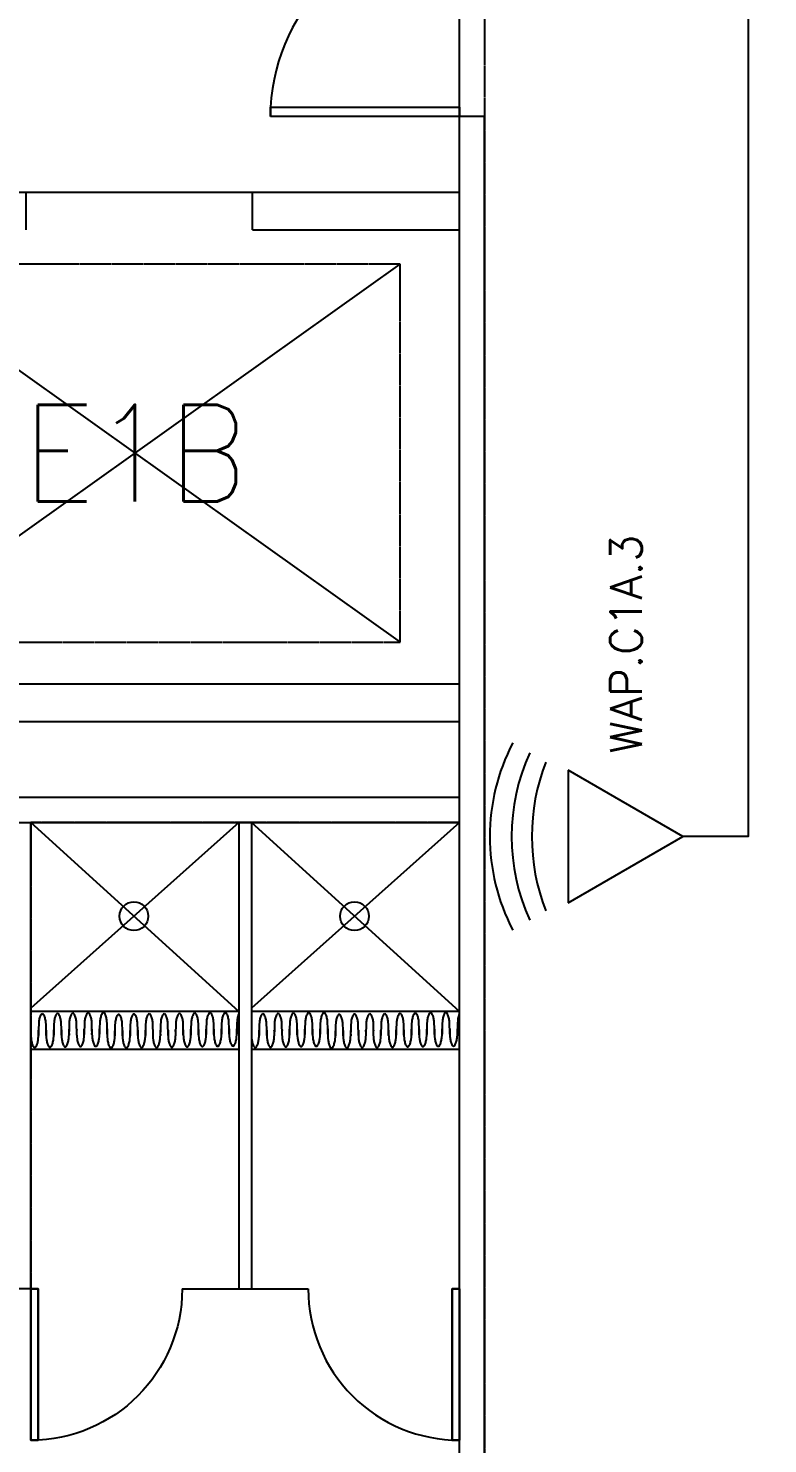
# Model space of a CAD drawing. Header units: inches. Extents: x -460 to 10305, y -938 to 5356.
# Drawn here: x 395.9 to 513.2, y 2478.6 to 2703.1 of the extents above; entities that cross this region are included whole.
import ezdxf
from ezdxf.enums import TextEntityAlignment as Align

# ---------------------------------------------------------------- set-up
doc = ezdxf.new("R2010")
doc.units = ezdxf.units.IN
doc.header["$MEASUREMENT"] = 0
doc.set_wipeout_variables(frame=1)
doc.linetypes.add('01-0263-01-DWG-BFP-ARCH$0$763', pattern=[5.0001, 5, -0.0001])
for name, color, linetype in [('01-0263-01-DWG-BFP-ARCH$0$SP-AREA', 250, '01-0263-01-DWG-BFP-ARCH$0$763'), ('01-0263-01-DWG-BFP-ARCH$0$SP-DOORS', 5, 'Continuous'), ('01-0263-01-DWG-BFP-ARCH$0$SP-ELEVATOR', 112, 'Continuous'), ('01-0263-01-DWG-BFP-ARCH$0$SP-FIXT', 35, 'Continuous'), ('01-0263-01-DWG-BFP-ARCH$0$SP-PART', 190, 'Continuous'), ('01-0263-01-DWG-BFP-ARCH$0$SP-RMNO', 7, 'Continuous'), ('01-0263-01-DWG-BFP-ARCH$0$SP-ROOM', 7, 'Continuous'), ('01-0263-01-DWG-BFP-ARCH$0$SP-WALL', 7, 'Continuous'), ('T-Comm-E-Wireless', 1, 'Continuous'), ('T-Comm-Path', 40, 'Continuous')]:
    doc.layers.add(name, color=color, linetype=linetype)
doc.layers.get('01-0263-01-DWG-BFP-ARCH$0$SP-ROOM').off()
doc.styles.add('01-0263-01-DWG-BFP-ARCH$0$ROMANS', font='ROMANS.shx', dxfattribs={"width": 0.9})
doc.styles.add('3-32', font='SIMPLEX.shx', dxfattribs={"height": 9})

# ---------------------------------------------------------------- blocks, each defined once
blk = doc.blocks.new('01-0263-01-DWG-BFP-ARCH$0$DOR00')
at = {"color": 0}
for p, q in [((0, 1), (0, 0)), ((1, 0), (1, 1))]:
    blk.add_line(p, q, dxfattribs=at)
blk = doc.blocks.new('01-0263-01-DWG-BFP-ARCH$0$DOR01')
at = {"color": 0}
for p, q in [((1, 1), (0, 1)), ((0, 1), (0, 0)), ((1, 0), (1, 1)), ((0, 0), (1, 0))]:
    blk.add_line(p, q, dxfattribs=at)
blk = doc.blocks.new('01-0263-01-DWG-BFP-ARCH$0$FMGRM1')
at = {"style": '01-0263-01-DWG-BFP-ARCH$0$ROMANS', "width": 0.9}
for tag, p in [('RMAREA', (0, -0.2836)), ('DATA1', (0, -0.443)), ('DATA2', (0, -0.6024)), ('DATA3', (0, -0.7618)), ('DATA4', (0, -0.9213)), ('DATA5', (0, -1.0807))]:
    blk.add_attdef(tag, text='', height=0.1172, dxfattribs=at).set_placement(p, align=Align.CENTER)
at = {"linetype": 'Continuous'}
blk.add_wipeout([(-0.375, -0.125), (0.375, -0.125), (0.375, 0.125), (-0.375, 0.125)], dxfattribs=at)
at = {"layer": '01-0263-01-DWG-BFP-ARCH$0$SP-RMNO', "style": '01-0263-01-DWG-BFP-ARCH$0$ROMANS', "width": 0.9}
blk.add_attdef('RMNUMB', text='', height=0.16, dxfattribs=at).set_placement((0, 0), align=Align.MIDDLE)
blk = doc.blocks.new('01-0263-01-DWG-BFP-ARCH$0$AE141')
for p, q in [((0.5, 0), (0.4514, 0)), ((0.4514, 0), (0.4514, -1)), ((0.5, -1), (0.4514, -1))]:
    blk.add_line(p, q)
blk.add_arc((0.5, 0), 1, 180, 270)
at = {"linetype": 'Continuous'}
for points in [[(0.4514, 0), (0.4514, -1), (0.4514, -1, 1), (0.4514, 0, 1)], [(0.5, 0, 1), (0.5, -1, 1), (0.4514, -1, 1), (0.4514, 0, 1)], [(0.5, 0), (0.5, 0, 1), (0.4514, 0, 1), (0.4514, 0)], [(0.5, 0), (0.5, -1), (0.4514, -0.9988), (0.4514, 0)], [(0.5, 0), (0.5, -1), (0.5, -1, 1), (0.5, 0, 1)], [(0.5, -1), (0.5, -1, 1), (0.4514, -1, 1), (0.4514, -0.9988)]]:
    blk.add_3dface(points, dxfattribs=at)
blk = doc.blocks.new('01-0263-01-DWG-BFP-ARCH', base_point=(1295.16, 1353.43))
at = {"layer": '01-0263-01-DWG-BFP-ARCH$0$SP-AREA'}
for points in [[(1527.16, 2407.43), (1479.16, 2407.43), (1479.16, 1533.43), (1811.16, 1533.43), (1811.16, 2461.43), (1479.16, 2461.43), (1479.16, 2407.43), (1527.16, 2407.43), (1763.16, 2407.43), (1763.16, 1587.43), (1527.16, 1587.43), (1527.16, 2407.43)], [(1665.57, 2070.03), (1665.57, 2010.02), (1749.77, 2010.02), (1749.77, 2070.03)]]:
    blk.add_lwpolyline(points, close=True, dxfattribs=at)
at = {"layer": '01-0263-01-DWG-BFP-ARCH$0$SP-AREA', "linetype": 'Continuous'}
blk.add_lwpolyline([(1531.16, 2081.43), (1759.16, 2081.43), (1759.16, 2307.43), (1531.16, 2307.43)], close=True, dxfattribs=at)
at = {"layer": '01-0263-01-DWG-BFP-ARCH$0$SP-AREA'}
blk.add_lwpolyline([(1759.16, 1858.93), (1759.16, 1981.43), (1691.16, 1981.43), (1691.16, 1907.43), (1685.16, 1907.43), (1685.16, 1911.43), (1687.16, 1911.43), (1687.16, 1981.43), (1600.16, 1981.43), (1600.16, 1932.77), (1580.16, 1903.19), (1580.16, 1888.85), (1576.16, 1888.85), (1576.16, 1904.85), (1596.16, 1934.43), (1596.16, 1981.43), (1531.16, 1981.43), (1531.16, 1865.43)], dxfattribs=at)
at = {"layer": '01-0263-01-DWG-BFP-ARCH$0$SP-DOORS'}
blk.add_lwpolyline([(1759.16, 2123.43, 0.414214), (1729.16, 2093.43, 0.414214)], format="xyb", dxfattribs=at)
at = {"layer": '01-0263-01-DWG-BFP-ARCH$0$SP-ELEVATOR'}
for p, q in [((1665.57, 2070.03), (1749.77, 2010.02)), ((1665.57, 2010.02), (1749.77, 2070.03))]:
    blk.add_line(p, q, dxfattribs=at)
at = {"layer": '01-0263-01-DWG-BFP-ARCH$0$SP-FIXT'}
for p, q in [((1724.16, 1981.43), (1691.16, 1951.96)), ((1724.16, 1951.43), (1691.16, 1981.43)), ((1759.16, 1951.43), (1726.16, 1981.43)), ((1759.16, 1981.43), (1726.16, 1951.96))]:
    blk.add_line(p, q, dxfattribs=at)
for centre in [(1707.51, 1966.56), (1742.51, 1966.56)]:
    blk.add_circle(centre, 2.28, dxfattribs=at)
at = {"layer": '01-0263-01-DWG-BFP-ARCH$0$SP-PART'}
for p, q in [((1724.16, 1951.43), (1691.16, 1951.43)), ((1759.16, 1951.43), (1726.16, 1951.43)), ((1724.16, 1945.43), (1691.16, 1945.43)), ((1759.16, 1945.43), (1726.16, 1945.43))]:
    blk.add_line(p, q, dxfattribs=at)
for points in [[(1692.98, 1951.07, 0.247833), (1692.8, 1950.97, 0.081037), (1692.54, 1950.44, 0.039769), (1692.42, 1949.8, 0.013847), (1692.37, 1947.92, 0.009217), (1692.37, 1947.64, 0.039769)], [(1693.58, 1947.66, 0.008534), (1693.59, 1947.92, 0.013847), (1693.54, 1949.8, 0.039769), (1693.41, 1950.44, 0.081037), (1693.16, 1950.97, 0.247833), (1692.98, 1951.07, 0.247833)], [(1695.4, 1951.11, 0.247833), (1695.22, 1951.02, 0.081037), (1694.97, 1950.48, 0.039769), (1694.84, 1949.84, 0.013847), (1694.79, 1947.97, 0.009217), (1694.79, 1947.69, 0.039769)], [(1696.01, 1947.71, 0.008534), (1696.01, 1947.97, 0.013847), (1695.96, 1949.84, 0.039769), (1695.83, 1950.48, 0.081037), (1695.58, 1951.02, 0.247833), (1695.4, 1951.11, 0.247833)], [(1697.82, 1951.17, 0.247833), (1697.64, 1951.07, 0.081037), (1697.39, 1950.54, 0.039769), (1697.26, 1949.9, 0.013847), (1697.21, 1948.02, 0.010512), (1697.22, 1947.7, 0.039769)], [(1698.43, 1947.76, 0.008534), (1698.43, 1948.02, 0.013847), (1698.38, 1949.9, 0.039769), (1698.25, 1950.54, 0.081037), (1698, 1951.07, 0.247833), (1697.82, 1951.17, 0.247833)], [(1700.25, 1951.21, 0.247833), (1700.07, 1951.11, 0.081037), (1699.81, 1950.58, 0.039769), (1699.69, 1949.94, 0.013847), (1699.64, 1948.07, 0.009217), (1699.64, 1947.78, 0.039769)], [(1700.85, 1947.81, 0.008534), (1700.86, 1948.07, 0.013847), (1700.81, 1949.94, 0.039769), (1700.68, 1950.58, 0.081037), (1700.43, 1951.11, 0.247833), (1700.25, 1951.21, 0.247833)], [(1703.28, 1948.69, 0.004146), (1703.27, 1948.13, 0.009217), (1703.28, 1947.85, 0.008534), (1703.28, 1948.11, 0.013847), (1703.23, 1949.98, 0.039769), (1703.1, 1950.62, 0.081037), (1702.85, 1951.16, 0.247833), (1702.67, 1951.25, 0.247833), (1702.49, 1951.16, 0.081037), (1702.24, 1950.62, 0.039769), (1702.11, 1949.98, 0.013847), (1702.06, 1948.11, 0.009217), (1702.06, 1947.83, 0.039769)], [(1705.09, 1950.98, 0.247833), (1704.91, 1950.88, 0.081037), (1704.66, 1950.35, 0.039769), (1704.53, 1949.71, 0.013847), (1704.48, 1947.84, 0.009217), (1704.49, 1947.56, 0.039769)], [(1705.7, 1947.58, 0.008534), (1705.7, 1947.84, 0.013847), (1705.65, 1949.71, 0.039769), (1705.52, 1950.35, 0.081037), (1705.27, 1950.88, 0.247833), (1705.09, 1950.98, 0.247833)], [(1707.51, 1951.02, 0.247833), (1707.33, 1950.93, 0.081037), (1707.08, 1950.39, 0.039769), (1706.96, 1949.75, 0.013847), (1706.9, 1947.88, 0.009217), (1706.91, 1947.6, 0.039769)], [(1708.12, 1947.62, 0.008534), (1708.13, 1947.88, 0.013847), (1708.07, 1949.75, 0.039769), (1707.95, 1950.39, 0.081037), (1707.7, 1950.93, 0.247833), (1707.51, 1951.02, 0.247833)], [(1709.94, 1951.07, 0.247833), (1709.76, 1950.97, 0.081037), (1709.51, 1950.44, 0.039769), (1709.38, 1949.8, 0.013847), (1709.33, 1947.92, 0.009217), (1709.33, 1947.64, 0.039769)], [(1710.55, 1947.66, 0.008534), (1710.55, 1947.92, 0.013847), (1710.5, 1949.8, 0.039769), (1710.37, 1950.44, 0.081037), (1710.12, 1950.97, 0.247833), (1709.94, 1951.07, 0.247833)], [(1712.32, 1951.07, 0.247833), (1712.13, 1950.97, 0.081037), (1711.88, 1950.44, 0.039769), (1711.76, 1949.8, 0.013847), (1711.7, 1947.92, 0.009217), (1711.71, 1947.64, 0.039769)], [(1712.92, 1947.66, 0.008534), (1712.93, 1947.92, 0.013847), (1712.87, 1949.8, 0.039769), (1712.75, 1950.44, 0.081037), (1712.5, 1950.97, 0.247833), (1712.32, 1951.07, 0.247833)], [(1714.74, 1951.11, 0.247833), (1714.56, 1951.02, 0.081037), (1714.31, 1950.48, 0.039769), (1714.18, 1949.84, 0.013847), (1714.13, 1947.97, 0.009217), (1714.13, 1947.69, 0.039769)], [(1715.35, 1947.71, 0.008534), (1715.35, 1947.97, 0.013847), (1715.3, 1949.84, 0.039769), (1715.17, 1950.48, 0.081037), (1714.92, 1951.02, 0.247833), (1714.74, 1951.11, 0.247833)], [(1717.16, 1951.17, 0.247833), (1716.98, 1951.07, 0.081037), (1716.73, 1950.54, 0.039769), (1716.6, 1949.9, 0.013847), (1716.55, 1948.02, 0.010512), (1716.56, 1947.7, 0.039769)], [(1717.77, 1947.76, 0.008534), (1717.77, 1948.02, 0.013847), (1717.72, 1949.9, 0.039769), (1717.59, 1950.54, 0.081037), (1717.34, 1951.07, 0.247833), (1717.16, 1951.17, 0.247833)], [(1719.59, 1951.21, 0.247833), (1719.4, 1951.11, 0.081037), (1719.15, 1950.58, 0.039769), (1719.03, 1949.94, 0.013847), (1718.97, 1948.07, 0.009217), (1718.98, 1947.78, 0.039769)], [(1720.19, 1947.81, 0.008534), (1720.2, 1948.07, 0.013847), (1720.14, 1949.94, 0.039769), (1720.02, 1950.58, 0.081037), (1719.77, 1951.11, 0.247833), (1719.59, 1951.21, 0.247833)], [(1722.62, 1948.69, 0.004146), (1722.61, 1948.13, 0.009217), (1722.62, 1947.85, 0.008534), (1722.62, 1948.11, 0.013847), (1722.57, 1949.98, 0.039769), (1722.44, 1950.62, 0.081037), (1722.19, 1951.16, 0.247833), (1722.01, 1951.25, 0.247833), (1721.83, 1951.16, 0.081037), (1721.58, 1950.62, 0.039769), (1721.45, 1949.98, 0.013847), (1721.4, 1948.11, 0.009217), (1721.4, 1947.83, 0.039769)], [(1724.16, 1951.02, 0.054965), (1724.01, 1950.65, 0.039769), (1723.88, 1950.01, 0.013847), (1723.83, 1948.13, 0.009217), (1723.83, 1947.85)], [(1727.98, 1951.07, 0.247833), (1727.8, 1950.97, 0.081037), (1727.54, 1950.44, 0.039769), (1727.42, 1949.8, 0.013847), (1727.37, 1947.92, 0.009217), (1727.37, 1947.64, 0.039769)], [(1728.58, 1947.66, 0.008534), (1728.59, 1947.92, 0.013847), (1728.54, 1949.8, 0.039769), (1728.41, 1950.44, 0.081037), (1728.16, 1950.97, 0.247833), (1727.98, 1951.07, 0.247833)], [(1730.4, 1951.11, 0.247833), (1730.22, 1951.02, 0.081037), (1729.97, 1950.48, 0.039769), (1729.84, 1949.84, 0.013847), (1729.79, 1947.97, 0.009217), (1729.79, 1947.69, 0.039769)], [(1731.01, 1947.71, 0.008534), (1731.01, 1947.97, 0.013847), (1730.96, 1949.84, 0.039769), (1730.83, 1950.48, 0.081037), (1730.58, 1951.02, 0.247833), (1730.4, 1951.11, 0.247833)], [(1732.82, 1951.17, 0.247833), (1732.64, 1951.07, 0.081037), (1732.39, 1950.54, 0.039769), (1732.26, 1949.9, 0.013847), (1732.21, 1948.02, 0.010512), (1732.22, 1947.7, 0.039769)], [(1733.43, 1947.76, 0.008534), (1733.43, 1948.02, 0.013847), (1733.38, 1949.9, 0.039769), (1733.25, 1950.54, 0.081037), (1733, 1951.07, 0.247833), (1732.82, 1951.17, 0.247833)], [(1735.25, 1951.21, 0.247833), (1735.07, 1951.11, 0.081037), (1734.81, 1950.58, 0.039769), (1734.69, 1949.94, 0.013847), (1734.64, 1948.07, 0.009217), (1734.64, 1947.78, 0.039769)], [(1735.85, 1947.81, 0.008534), (1735.86, 1948.07, 0.013847), (1735.81, 1949.94, 0.039769), (1735.68, 1950.58, 0.081037), (1735.43, 1951.11, 0.247833), (1735.25, 1951.21, 0.247833)], [(1738.28, 1948.69, 0.004146), (1738.27, 1948.13, 0.009217), (1738.28, 1947.85, 0.008534), (1738.28, 1948.11, 0.013847), (1738.23, 1949.98, 0.039769), (1738.1, 1950.62, 0.081037), (1737.85, 1951.16, 0.247833), (1737.67, 1951.25, 0.247833), (1737.49, 1951.16, 0.081037), (1737.24, 1950.62, 0.039769), (1737.11, 1949.98, 0.013847), (1737.06, 1948.11, 0.009217), (1737.06, 1947.83, 0.039769)], [(1740.09, 1950.98, 0.247833), (1739.91, 1950.88, 0.081037), (1739.66, 1950.35, 0.039769), (1739.53, 1949.71, 0.013847), (1739.48, 1947.84, 0.009217), (1739.49, 1947.56, 0.039769)], [(1740.7, 1947.58, 0.008534), (1740.7, 1947.84, 0.013847), (1740.65, 1949.71, 0.039769), (1740.52, 1950.35, 0.081037), (1740.27, 1950.88, 0.247833), (1740.09, 1950.98, 0.247833)], [(1742.51, 1951.02, 0.247833), (1742.33, 1950.93, 0.081037), (1742.08, 1950.39, 0.039769), (1741.96, 1949.75, 0.013847), (1741.9, 1947.88, 0.009217), (1741.91, 1947.6, 0.039769)], [(1743.12, 1947.62, 0.008534), (1743.13, 1947.88, 0.013847), (1743.07, 1949.75, 0.039769), (1742.95, 1950.39, 0.081037), (1742.7, 1950.93, 0.247833), (1742.51, 1951.02, 0.247833)], [(1744.94, 1951.07, 0.247833), (1744.76, 1950.97, 0.081037), (1744.51, 1950.44, 0.039769), (1744.38, 1949.8, 0.013847), (1744.33, 1947.92, 0.009217), (1744.33, 1947.64, 0.039769)], [(1745.55, 1947.66, 0.008534), (1745.55, 1947.92, 0.013847), (1745.5, 1949.8, 0.039769), (1745.37, 1950.44, 0.081037), (1745.12, 1950.97, 0.247833), (1744.94, 1951.07, 0.247833)], [(1747.32, 1951.07, 0.247833), (1747.13, 1950.97, 0.081037), (1746.88, 1950.44, 0.039769), (1746.76, 1949.8, 0.013847), (1746.7, 1947.92, 0.009217), (1746.71, 1947.64, 0.039769)], [(1747.92, 1947.66, 0.008534), (1747.93, 1947.92, 0.013847), (1747.87, 1949.8, 0.039769), (1747.75, 1950.44, 0.081037), (1747.5, 1950.97, 0.247833), (1747.32, 1951.07, 0.247833)], [(1749.74, 1951.11, 0.247833), (1749.56, 1951.02, 0.081037), (1749.31, 1950.48, 0.039769), (1749.18, 1949.84, 0.013847), (1749.13, 1947.97, 0.009217), (1749.13, 1947.69, 0.039769)], [(1750.35, 1947.71, 0.008534), (1750.35, 1947.97, 0.013847), (1750.3, 1949.84, 0.039769), (1750.17, 1950.48, 0.081037), (1749.92, 1951.02, 0.247833), (1749.74, 1951.11, 0.247833)], [(1752.16, 1951.17, 0.247833), (1751.98, 1951.07, 0.081037), (1751.73, 1950.54, 0.039769), (1751.6, 1949.9, 0.013847), (1751.55, 1948.02, 0.010512), (1751.56, 1947.7, 0.039769)], [(1752.77, 1947.76, 0.008534), (1752.77, 1948.02, 0.013847), (1752.72, 1949.9, 0.039769), (1752.59, 1950.54, 0.081037), (1752.34, 1951.07, 0.247833), (1752.16, 1951.17, 0.247833)], [(1754.59, 1951.21, 0.247833), (1754.4, 1951.11, 0.081037), (1754.15, 1950.58, 0.039769), (1754.03, 1949.94, 0.013847), (1753.97, 1948.07, 0.009217), (1753.98, 1947.78, 0.039769)], [(1755.19, 1947.81, 0.008534), (1755.2, 1948.07, 0.013847), (1755.14, 1949.94, 0.039769), (1755.02, 1950.58, 0.081037), (1754.77, 1951.11, 0.247833), (1754.59, 1951.21, 0.247833)], [(1757.62, 1948.69, 0.004146), (1757.61, 1948.13, 0.009217), (1757.62, 1947.85, 0.008534), (1757.62, 1948.11, 0.013847), (1757.57, 1949.98, 0.039769), (1757.44, 1950.62, 0.081037), (1757.19, 1951.16, 0.247833), (1757.01, 1951.25, 0.247833), (1756.83, 1951.16, 0.081037), (1756.58, 1950.62, 0.039769), (1756.45, 1949.98, 0.013847), (1756.4, 1948.11, 0.009217), (1756.4, 1947.83, 0.039769)], [(1759.16, 1951.02, 0.054965), (1759.01, 1950.65, 0.039769), (1758.88, 1950.01, 0.013847), (1758.83, 1948.13, 0.009217), (1758.83, 1947.85)], [(1691.16, 1948.46, 0.004146), (1691.15, 1947.9, 0.02916), (1691.21, 1947.02, 0.039769), (1691.33, 1946.38, 0.081037), (1691.58, 1945.84, 0.247833), (1691.76, 1945.74, 0.247833), (1691.94, 1945.84, 0.081037), (1692.2, 1946.38, 0.039769), (1692.32, 1947.02, 0.02916), (1692.37, 1947.9, 0.0043), (1692.37, 1948.49, 0.039769)], [(1691.16, 1947.62, 0.008534), (1691.16, 1947.88, 0.0043), (1691.16, 1948.46, 0.039769)], [(1693.58, 1948.51, 0.004146), (1693.58, 1947.95, 0.02916), (1693.63, 1947.06, 0.039769), (1693.76, 1946.42, 0.081037), (1694.01, 1945.88, 0.247833), (1694.19, 1945.79, 0.247833), (1694.37, 1945.88, 0.081037), (1694.62, 1946.42, 0.039769), (1694.75, 1947.06, 0.02916), (1694.8, 1947.95, 0.0043), (1694.79, 1948.53, 0.039769)], [(1696.01, 1948.55, 0.004146), (1696, 1947.99, 0.02916), (1696.05, 1947.1, 0.039769), (1696.18, 1946.46, 0.081037), (1696.43, 1945.92, 0.247833), (1696.61, 1945.83, 0.247833), (1696.79, 1945.92, 0.081037), (1697.04, 1946.46, 0.039769), (1697.17, 1947.1, 0.02916), (1697.22, 1947.99, 0.004854), (1697.22, 1948.64, 0.039769)], [(1698.43, 1948.61, 0.004146), (1698.42, 1948.05, 0.02916), (1698.48, 1947.16, 0.039769), (1698.6, 1946.52, 0.081037), (1698.85, 1945.98, 0.247833), (1699.03, 1945.89, 0.247833), (1699.21, 1945.98, 0.081037), (1699.47, 1946.52, 0.039769), (1699.59, 1947.16, 0.02916), (1699.64, 1948.05, 0.0043), (1699.64, 1948.63, 0.039769)], [(1700.85, 1948.65, 0.004146), (1700.85, 1948.09, 0.02916), (1700.9, 1947.2, 0.039769), (1701.03, 1946.56, 0.081037), (1701.28, 1946.02, 0.247833), (1701.46, 1945.93, 0.247833), (1701.64, 1946.02, 0.081037), (1701.89, 1946.56, 0.039769), (1702.02, 1947.2, 0.02916), (1702.07, 1948.09, 0.0043), (1702.06, 1948.67, 0.039769)], [(1703.27, 1948.38, 0.004146), (1703.27, 1947.82, 0.02916), (1703.32, 1946.93, 0.039769), (1703.45, 1946.29, 0.081037), (1703.7, 1945.75, 0.247833), (1703.88, 1945.66, 0.247833), (1704.06, 1945.75, 0.081037), (1704.31, 1946.29, 0.039769), (1704.44, 1946.93, 0.02916), (1704.49, 1947.82, 0.0043), (1704.48, 1948.4, 0.039769)], [(1705.7, 1948.42, 0.004146), (1705.69, 1947.86, 0.02916), (1705.74, 1946.97, 0.039769), (1705.87, 1946.33, 0.081037), (1706.12, 1945.79, 0.247833), (1706.3, 1945.7, 0.247833), (1706.48, 1945.79, 0.081037), (1706.73, 1946.33, 0.039769), (1706.86, 1946.97, 0.02916), (1706.91, 1947.86, 0.0043), (1706.91, 1948.44, 0.039769)], [(1708.12, 1948.46, 0.004146), (1708.12, 1947.9, 0.02916), (1708.17, 1947.02, 0.039769), (1708.29, 1946.38, 0.081037), (1708.55, 1945.84, 0.247833), (1708.73, 1945.74, 0.247833), (1708.91, 1945.84, 0.081037), (1709.16, 1946.38, 0.039769), (1709.29, 1947.02, 0.02916), (1709.34, 1947.9, 0.0043), (1709.33, 1948.49, 0.039769)], [(1710.5, 1948.46, 0.004146), (1710.49, 1947.9, 0.02916), (1710.54, 1947.02, 0.039769), (1710.67, 1946.38, 0.081037), (1710.92, 1945.84, 0.247833), (1711.1, 1945.74, 0.247833), (1711.28, 1945.84, 0.081037), (1711.54, 1946.38, 0.039769), (1711.66, 1947.02, 0.02916), (1711.71, 1947.9, 0.0043), (1711.71, 1948.49, 0.039769)], [(1712.92, 1948.51, 0.004146), (1712.92, 1947.95, 0.02916), (1712.97, 1947.06, 0.039769), (1713.1, 1946.42, 0.081037), (1713.35, 1945.88, 0.247833), (1713.53, 1945.79, 0.247833), (1713.71, 1945.88, 0.081037), (1713.96, 1946.42, 0.039769), (1714.09, 1947.06, 0.02916), (1714.14, 1947.95, 0.0043), (1714.13, 1948.53, 0.039769)], [(1715.35, 1948.55, 0.004146), (1715.34, 1947.99, 0.02916), (1715.39, 1947.1, 0.039769), (1715.52, 1946.46, 0.081037), (1715.77, 1945.92, 0.247833), (1715.95, 1945.83, 0.247833), (1716.13, 1945.92, 0.081037), (1716.38, 1946.46, 0.039769), (1716.51, 1947.1, 0.02916), (1716.56, 1947.99, 0.004854), (1716.56, 1948.64, 0.039769)], [(1717.77, 1948.61, 0.004146), (1717.76, 1948.05, 0.02916), (1717.81, 1947.16, 0.039769), (1717.94, 1946.52, 0.081037), (1718.19, 1945.98, 0.247833), (1718.37, 1945.89, 0.247833), (1718.55, 1945.98, 0.081037), (1718.81, 1946.52, 0.039769), (1718.93, 1947.16, 0.02916), (1718.98, 1948.05, 0.0043), (1718.98, 1948.63, 0.039769)], [(1720.19, 1948.65, 0.004146), (1720.19, 1948.09, 0.02916), (1720.24, 1947.2, 0.039769), (1720.37, 1946.56, 0.081037), (1720.62, 1946.02, 0.247833), (1720.8, 1945.93, 0.247833), (1720.98, 1946.02, 0.081037), (1721.23, 1946.56, 0.039769), (1721.36, 1947.2, 0.02916), (1721.41, 1948.09, 0.0043), (1721.4, 1948.67, 0.039769)], [(1722.62, 1948.69, 0.004146), (1722.62, 1948.13, 0.02916), (1722.67, 1947.24, 0.039769), (1722.79, 1946.6, 0.081037), (1723.05, 1946.06, 0.247833), (1723.23, 1945.97, 0.247833), (1723.41, 1946.06, 0.081037), (1723.66, 1946.6, 0.039769), (1723.79, 1947.24, 0.02916), (1723.84, 1948.13, 0.0043), (1723.83, 1948.71, 0.039769)], [(1726.16, 1948.46, 0.004146), (1726.15, 1947.9, 0.02916), (1726.21, 1947.02, 0.039769), (1726.33, 1946.38, 0.081037), (1726.58, 1945.84, 0.247833), (1726.76, 1945.74, 0.247833), (1726.94, 1945.84, 0.081037), (1727.2, 1946.38, 0.039769), (1727.32, 1947.02, 0.02916), (1727.37, 1947.9, 0.0043), (1727.37, 1948.49, 0.039769)], [(1728.58, 1948.51, 0.004146), (1728.58, 1947.95, 0.02916), (1728.63, 1947.06, 0.039769), (1728.76, 1946.42, 0.081037), (1729.01, 1945.88, 0.247833), (1729.19, 1945.79, 0.247833), (1729.37, 1945.88, 0.081037), (1729.62, 1946.42, 0.039769), (1729.75, 1947.06, 0.02916), (1729.8, 1947.95, 0.0043), (1729.79, 1948.53, 0.039769)], [(1731.01, 1948.55, 0.004146), (1731, 1947.99, 0.02916), (1731.05, 1947.1, 0.039769), (1731.18, 1946.46, 0.081037), (1731.43, 1945.92, 0.247833), (1731.61, 1945.83, 0.247833), (1731.79, 1945.92, 0.081037), (1732.04, 1946.46, 0.039769), (1732.17, 1947.1, 0.02916), (1732.22, 1947.99, 0.004854), (1732.22, 1948.64, 0.039769)], [(1733.43, 1948.61, 0.004146), (1733.42, 1948.05, 0.02916), (1733.48, 1947.16, 0.039769), (1733.6, 1946.52, 0.081037), (1733.85, 1945.98, 0.247833), (1734.03, 1945.89, 0.247833), (1734.21, 1945.98, 0.081037), (1734.47, 1946.52, 0.039769), (1734.59, 1947.16, 0.02916), (1734.64, 1948.05, 0.0043), (1734.64, 1948.63, 0.039769)], [(1735.85, 1948.65, 0.004146), (1735.85, 1948.09, 0.02916), (1735.9, 1947.2, 0.039769), (1736.03, 1946.56, 0.081037), (1736.28, 1946.02, 0.247833), (1736.46, 1945.93, 0.247833), (1736.64, 1946.02, 0.081037), (1736.89, 1946.56, 0.039769), (1737.02, 1947.2, 0.02916), (1737.07, 1948.09, 0.0043), (1737.06, 1948.67, 0.039769)], [(1738.27, 1948.38, 0.004146), (1738.27, 1947.82, 0.02916), (1738.32, 1946.93, 0.039769), (1738.45, 1946.29, 0.081037), (1738.7, 1945.75, 0.247833), (1738.88, 1945.66, 0.247833), (1739.06, 1945.75, 0.081037), (1739.31, 1946.29, 0.039769), (1739.44, 1946.93, 0.02916), (1739.49, 1947.82, 0.0043), (1739.48, 1948.4, 0.039769)], [(1740.7, 1948.42, 0.004146), (1740.69, 1947.86, 0.02916), (1740.74, 1946.97, 0.039769), (1740.87, 1946.33, 0.081037), (1741.12, 1945.79, 0.247833), (1741.3, 1945.7, 0.247833), (1741.48, 1945.79, 0.081037), (1741.73, 1946.33, 0.039769), (1741.86, 1946.97, 0.02916), (1741.91, 1947.86, 0.0043), (1741.91, 1948.44, 0.039769)], [(1743.12, 1948.46, 0.004146), (1743.12, 1947.9, 0.02916), (1743.17, 1947.02, 0.039769), (1743.29, 1946.38, 0.081037), (1743.55, 1945.84, 0.247833), (1743.73, 1945.74, 0.247833), (1743.91, 1945.84, 0.081037), (1744.16, 1946.38, 0.039769), (1744.29, 1947.02, 0.02916), (1744.34, 1947.9, 0.0043), (1744.33, 1948.49, 0.039769)], [(1745.5, 1948.46, 0.004146), (1745.49, 1947.9, 0.02916), (1745.54, 1947.02, 0.039769), (1745.67, 1946.38, 0.081037), (1745.92, 1945.84, 0.247833), (1746.1, 1945.74, 0.247833), (1746.28, 1945.84, 0.081037), (1746.54, 1946.38, 0.039769), (1746.66, 1947.02, 0.02916), (1746.71, 1947.9, 0.0043), (1746.71, 1948.49, 0.039769)], [(1747.92, 1948.51, 0.004146), (1747.92, 1947.95, 0.02916), (1747.97, 1947.06, 0.039769), (1748.1, 1946.42, 0.081037), (1748.35, 1945.88, 0.247833), (1748.53, 1945.79, 0.247833), (1748.71, 1945.88, 0.081037), (1748.96, 1946.42, 0.039769), (1749.09, 1947.06, 0.02916), (1749.14, 1947.95, 0.0043), (1749.13, 1948.53, 0.039769)], [(1750.35, 1948.55, 0.004146), (1750.34, 1947.99, 0.02916), (1750.39, 1947.1, 0.039769), (1750.52, 1946.46, 0.081037), (1750.77, 1945.92, 0.247833), (1750.95, 1945.83, 0.247833), (1751.13, 1945.92, 0.081037), (1751.38, 1946.46, 0.039769), (1751.51, 1947.1, 0.02916), (1751.56, 1947.99, 0.004854), (1751.56, 1948.64, 0.039769)], [(1752.77, 1948.61, 0.004146), (1752.76, 1948.05, 0.02916), (1752.81, 1947.16, 0.039769), (1752.94, 1946.52, 0.081037), (1753.19, 1945.98, 0.247833), (1753.37, 1945.89, 0.247833), (1753.55, 1945.98, 0.081037), (1753.81, 1946.52, 0.039769), (1753.93, 1947.16, 0.02916), (1753.98, 1948.05, 0.0043), (1753.98, 1948.63, 0.039769)], [(1755.19, 1948.65, 0.004146), (1755.19, 1948.09, 0.02916), (1755.24, 1947.2, 0.039769), (1755.37, 1946.56, 0.081037), (1755.62, 1946.02, 0.247833), (1755.8, 1945.93, 0.247833), (1755.98, 1946.02, 0.081037), (1756.23, 1946.56, 0.039769), (1756.36, 1947.2, 0.02916), (1756.41, 1948.09, 0.0043), (1756.4, 1948.67, 0.039769)], [(1757.62, 1948.69, 0.004146), (1757.62, 1948.13, 0.02916), (1757.67, 1947.24, 0.039769), (1757.79, 1946.6, 0.081037), (1758.05, 1946.06, 0.247833), (1758.23, 1945.97, 0.247833), (1758.41, 1946.06, 0.081037), (1758.66, 1946.6, 0.039769), (1758.79, 1947.24, 0.02916), (1758.84, 1948.13, 0.0043), (1758.83, 1948.71, 0.039769)]]:
    blk.add_lwpolyline(points, format="xyb", dxfattribs=at)
at = {"layer": '01-0263-01-DWG-BFP-ARCH$0$SP-WALL'}
for p, q in [((1759.16, 1858.93), (1759.16, 2093.43)), ((1763.16, 1831.43), (1763.16, 2093.43)), ((1726.34, 2081.43), (1759.16, 2081.43)), ((1726.34, 2075.43), (1759.16, 2075.43)), ((1531.16, 2003.43), (1759.16, 2003.43)), ((1531.16, 1997.43), (1759.16, 1997.43)), ((1531.16, 1985.43), (1759.16, 1985.43)), ((1531.16, 1981.43), (1759.16, 1981.43)), ((1691.16, 1907.43), (1691.16, 1981.43)), ((1724.16, 1981.43), (1724.16, 1907.43)), ((1726.16, 1981.43), (1726.16, 1907.43)), ((1691.16, 1907.43), (1685.16, 1907.43)), ((1715.16, 1907.43), (1735.16, 1907.43))]:
    blk.add_line(p, q, dxfattribs=at)
at = {"layer": '01-0263-01-DWG-BFP-ARCH$0$SP-DOORS', "xscale": 30, "yscale": -1.5, "zscale": 30, "rotation": 180}
blk.add_blockref('01-0263-01-DWG-BFP-ARCH$0$DOR01', (1759.16, 2093.43), dxfattribs=at)
at = {"layer": '01-0263-01-DWG-BFP-ARCH$0$SP-PART', "zscale": 60}
for p, xscale, yscale, rotation in [((1703.16, 1907.43), -24.00000000000001, 24, 359.9999984647654), ((1747.16, 1907.43), 24.00000000000002, 24.00000000000002, 359.9999984647645)]:
    blk.add_blockref('01-0263-01-DWG-BFP-ARCH$0$AE141', p, dxfattribs=dict(at, xscale=xscale, yscale=yscale, rotation=rotation))
at = {"layer": '01-0263-01-DWG-BFP-ARCH$0$SP-WALL', "xscale": 30, "yscale": -3.999999999999773, "zscale": 30, "rotation": 90}
blk.add_blockref('01-0263-01-DWG-BFP-ARCH$0$DOR00', (1759.16, 2093.43), dxfattribs=at)
at = {"layer": '01-0263-01-DWG-BFP-ARCH$0$SP-WALL', "xscale": 36, "yscale": 6, "zscale": 36}
blk.add_blockref('01-0263-01-DWG-BFP-ARCH$0$DOR00', (1690.34, 2075.43), dxfattribs=at)
at = {"layer": '01-0263-01-DWG-BFP-ARCH$0$SP-ROOM'}
ref = blk.add_blockref('01-0263-01-DWG-BFP-ARCH$0$FMGRM1', (1707.67, 2040.03), dxfattribs=dict(at, xscale=96, yscale=96, zscale=96))
ref.add_attrib('RMNUMB', 'E1B', dxfattribs={"layer": '01-0263-01-DWG-BFP-ARCH$0$SP-RMNO', "height": 15.36, "style": '01-0263-01-DWG-BFP-ARCH$0$ROMANS', "width": 0.9}).set_placement((1707.67, 2040.03), align=Align.MIDDLE)
blk = doc.blocks.new('WIRELESS')
for p, q in [((10.5, 18.19), (-10.5, 18.19)), ((-10.5, 18.19), (0, 0)), ((0, 0), (10.5, 18.19))]:
    blk.add_line(p, q)
for centre, start, end in [((0, -1.44), 62.4297, 117.5703), ((0, -4.89), 65.5205, 114.4795), ((0, -8.1), 68.4095, 111.5905)]:
    blk.add_arc(centre, 32.08, start, end)
at = {"style": '3-32', "flags": 1}
for tag, p in [('RM_NUMBER', (50.85, 153.68)), ('UTP_CATEGORY', (50.85, 140.31)), ('QUANTITY_UTP', (50.85, 127.18)), ('WIRELESS_OUTLET_LOCATION', (50.85, 114.16)), ('TELECOMM_ROOM', (50.85, 100.31)), ('QTY_COAX', (50.33, 74.2)), ('POS_2', (166.1, 63.3)), ('POS_3', (166.1, 55.3)), ('POS_4', (166.1, 46.8)), ('POS_5', (166.1, 38.67)), ('POS_6', (166.1, 30.05))]:
    blk.add_attdef(tag, p, '', height=5, dxfattribs=at)
at = {"flags": 1}
for tag, p in [('SERIAL_NUMBER', (51.84, 50.25)), ('MAC_ADDRESS', (51.84, 26.25)), ('ELEVATION', (51.84, 2.25)), ('WO_NUMBER', (53.96, -25.57))]:
    blk.add_attdef(tag, text='', height=5, dxfattribs=at).set_placement(p, align=Align.BOTTOM_LEFT)
at = {"style": '3-32'}
blk.add_attdef('POS_1', (13.17, 6.52), '', height=5, dxfattribs=at)

msp = doc.modelspace()

# ---------------------------------------------------------------- block references
msp.add_blockref('01-0263-01-DWG-BFP-ARCH', (0.26, 1949.11))

# ---------------------------------------------------------------- next in the draw order: linework, layer by layer
at = {"layer": 'T-Comm-Path'}
msp.add_lwpolyline([(236.26, 2635.11), (190.53, 2635.11), (190.53, 3048.13), (510.08, 3048.13), (510.08, 2574.89), (499.72, 2574.89)], dxfattribs=at)

# ---------------------------------------------------------------- next in the draw order: block references
at = {"layer": 'T-Comm-E-Wireless', "rotation": 90}
msp.add_blockref('WIRELESS', (499.72, 2574.89), dxfattribs=at).add_auto_attribs({'POS_1': 'WAP.C1A.3'})

doc.saveas('drawing.dxf')
